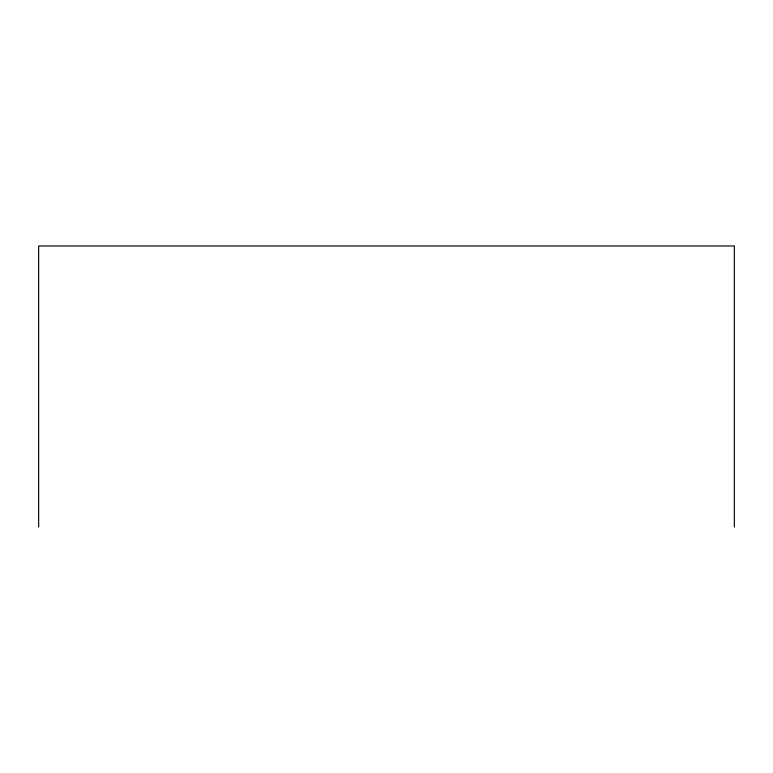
<?xml version="1.0" encoding="UTF-8"?>
<svg xmlns="http://www.w3.org/2000/svg" width="773" height="773" viewBox="0 0 773 773"><rect width="100%" height="100%" fill="white"/><g stroke="black" fill="none" stroke-linecap="round" stroke-linejoin="round"><path stroke-width="1.16" d="M734.35 527.031L734.35 245.969L38.65 245.969L38.65 527.031"/></g></svg>
